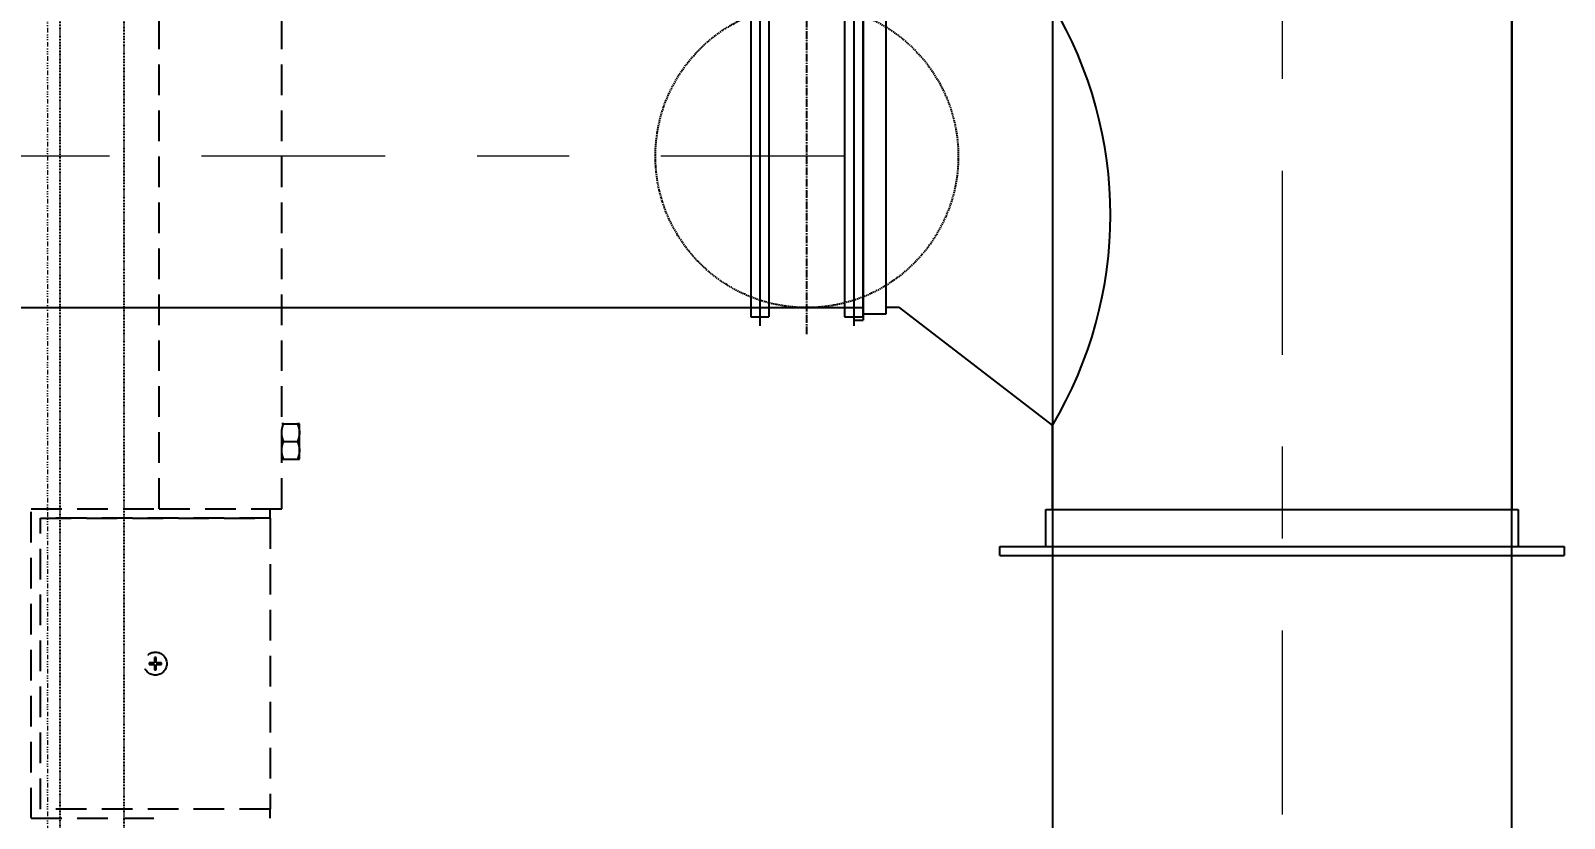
# Model space of a CAD drawing. Extents: x -76427 to 292734, y -42117 to 131250.
# Drawn here: x 8989 to 9990, y 2128 to 2642 of the extents above; entities that cross this region are included whole.
import ezdxf
from ezdxf.enums import TextEntityAlignment as Align

# ---------------------------------------------------------------- set-up
doc = ezdxf.new("R2010")
doc.units = 0
doc.header["$LTSCALE"] = 10
for name, pattern in [('H12PL1$0$JJP_三點線', [0.9, 0.3, -0.15, 0, -0.15, 0, -0.15, 0, -0.15]), ('XFM7P10PV$0$CENTER2', [1.125, 0.75, -0.125, 0.125, -0.125]), ('XFM7P10PV$0$Dashed', [2, 1, -1]), ('XFM7P10PV$0$HIDDEN2', [0.1875, 0.125, -0.0625]), ('XFM7P10PV$0$中心', [29.999999, 12, -6, 6, -6]), ('XFM7Q10PV-200K$0$18P6-XFM7QB2-PV$0$HIDDEN', [0.3, 0.2, -0.1])]:
    doc.linetypes.add(name, pattern=pattern)
for name, color, linetype in [('H12PL1$0$S-GRID', 252, 'Continuous'), ('XFM7P10PV$0$M-CMDUCT-DAPR', 252, 'Continuous'), ('XFM7P10PV$0$M-DUCT-FLAN-L', 252, 'Continuous'), ('XFM7P10PV$0$SUPPORT', 252, 'XFM7P10PV$0$Dashed'), ('XFM7P10PV$0$U-PV-EXH', 252, 'Continuous'), ('XFM7Q10PV-200K$0$PV-EQ(FUTURE)', 252, 'XFM7Q10PV-200K$0$18P6-XFM7QB2-PV$0$HIDDEN')]:
    doc.layers.add(name, color=color, linetype=linetype)
doc.layers.add('XFM7P10PV$0$M-HVAC-DUCT-CNTR', color=252, linetype='XFM7P10PV$0$中心', lineweight=9)
doc.styles.add('XFM7P10PV$0$STDTEXT', font='simplex.shx', dxfattribs={"width": 0.8, "bigfont": 'china.shx'})

# ---------------------------------------------------------------- blocks, each defined once
blk = doc.blocks.new('H12PL1')
at = {"layer": 'H12PL1$0$S-GRID', "linetype": 'H12PL1$0$JJP_三點線', "lineweight": 0}
blk.add_line((9000, 128250), (9000, -28000), dxfattribs=at)
blk = doc.blocks.new('XFM7Q10PV-200K$0$18P6-XFM7QB2-PV$0$atlas vaccum pump')
for p, q in [((-5, 148.6), (-5, 148)), ((10.6, 148.6), (2.25, 148.6)), ((10.6, 148.6), (10.6, 128.4)), ((-5, 148), (10, 148)), ((-5, 148), (10, 148)), ((-5, 129), (-5, 148)), ((10, 148), (10, 129)), ((10, 148), (10, 129)), ((-5.75, 128.4), (-5.75, 54.4)), ((2.25, 128.4), (-5.75, 128.4)), ((10, 129), (-5, 129)), ((-5, 129), (-5, 128.4)), ((-5, 129), (10, 129)), ((2.25, 128.4), (2.25, 54.4)), ((10.6, 128.4), (2.25, 128.4)), ((-6.91, 125.15), (-6.91, 124.58)), ((-6.91, 124.58), (-6.91, 123.42)), ((-6.91, 124.58), (-6.91, 124.58)), ((-5.88, 125.15), (-6.77, 125.15)), ((-6.91, 123.42), (-6.91, 122.85)), ((-6.91, 123.42), (-6.91, 123.42)), ((-5.88, 124), (-6.77, 124)), ((-5.88, 122.85), (-6.77, 122.85))]:
    blk.add_line(p, q)
blk.add_circle((2.5, 138.5), 0.75)
for points, knots in [([(2.1, 138.55), (2.1, 138.54), (2.1, 138.53), (2.1, 138.52), (2.1, 138.51), (2.1, 138.48), (2.1, 138.47), (2.1, 138.45)], [-1.051198, -1.051198, -1.051198, -1.051198, -0.819396, -0.819396, -0.538089, -0.538089, -0.050153, -0.050153, -0.050153, -0.050153]), ([(2.45, 138.55), (2.44, 138.55), (2.44, 138.55), (2.42, 138.55), (2.41, 138.55), (2.38, 138.55), (2.35, 138.55), (2.29, 138.55), (2.26, 138.55), (2.19, 138.55), (2.14, 138.55), (2.1, 138.55)], [-3.659853, -3.659853, -3.659853, -3.659853, -3.478121, -3.478121, -3.188108, -3.188108, -2.420724, -2.420724, -1.454828, -1.454828, -0.057979, -0.057979, -0.057979, -0.057979]), ([(2.1, 138.45), (2.13, 138.45), (2.16, 138.45), (2.23, 138.45), (2.27, 138.45), (2.32, 138.45), (2.35, 138.45), (2.39, 138.45), (2.4, 138.45), (2.43, 138.45), (2.44, 138.45), (2.45, 138.45)], [-2.795877, -2.795877, -2.795877, -2.795877, -2.326722, -2.326722, -1.532225, -1.532225, -0.834824, -0.834824, -0.345458, -0.345458, -0.050093, -0.050093, -0.050093, -0.050093]), ([(2.45, 138.9), (2.45, 138.87), (2.45, 138.84), (2.45, 138.77), (2.45, 138.73), (2.45, 138.68), (2.45, 138.65), (2.45, 138.61), (2.45, 138.6), (2.45, 138.57), (2.45, 138.56), (2.45, 138.55)], [-2.795877, -2.795877, -2.795877, -2.795877, -2.326722, -2.326722, -1.532225, -1.532225, -0.834824, -0.834824, -0.345458, -0.345458, -0.050093, -0.050093, -0.050093, -0.050093]), ([(2.55, 138.9), (2.54, 138.9), (2.53, 138.9), (2.52, 138.9), (2.51, 138.9), (2.48, 138.9), (2.47, 138.9), (2.45, 138.9)], [-1.051198, -1.051198, -1.051198, -1.051198, -0.819396, -0.819396, -0.538089, -0.538089, -0.050153, -0.050153, -0.050153, -0.050153]), ([(2.45, 138.45), (2.45, 138.44), (2.45, 138.44), (2.45, 138.42), (2.45, 138.41), (2.45, 138.38), (2.45, 138.36), (2.45, 138.29), (2.45, 138.26), (2.45, 138.19), (2.45, 138.14), (2.45, 138.1)], [-4.101984, -4.101984, -4.101984, -4.101984, -3.805984, -3.805984, -3.331982, -3.331982, -2.376503, -2.376503, -1.454828, -1.454828, -0.057979, -0.057979, -0.057979, -0.057979]), ([(2.55, 138.55), (2.55, 138.56), (2.55, 138.56), (2.55, 138.58), (2.55, 138.59), (2.55, 138.62), (2.55, 138.65), (2.55, 138.71), (2.55, 138.74), (2.55, 138.81), (2.55, 138.86), (2.55, 138.9)], [-3.659853, -3.659853, -3.659853, -3.659853, -3.478121, -3.478121, -3.188108, -3.188108, -2.420724, -2.420724, -1.454828, -1.454828, -0.057979, -0.057979, -0.057979, -0.057979]), ([(2.9, 138.55), (2.87, 138.55), (2.84, 138.55), (2.77, 138.55), (2.73, 138.55), (2.68, 138.55), (2.65, 138.55), (2.61, 138.55), (2.6, 138.55), (2.57, 138.55), (2.56, 138.55), (2.55, 138.55)], [-2.795877, -2.795877, -2.795877, -2.795877, -2.326722, -2.326722, -1.532225, -1.532225, -0.834824, -0.834824, -0.345458, -0.345458, -0.050093, -0.050093, -0.050093, -0.050093]), ([(2.55, 138.45), (2.56, 138.45), (2.56, 138.45), (2.58, 138.45), (2.59, 138.45), (2.61, 138.45), (2.64, 138.45), (2.72, 138.45), (2.74, 138.45), (2.81, 138.45), (2.86, 138.45), (2.9, 138.45)], [-4.471432, -4.471432, -4.471432, -4.471432, -4.067289, -4.067289, -3.419511, -3.419511, -2.365221, -2.365221, -1.454828, -1.454828, -0.057979, -0.057979, -0.057979, -0.057979]), ([(2.55, 138.1), (2.55, 138.13), (2.55, 138.16), (2.55, 138.23), (2.55, 138.27), (2.55, 138.32), (2.55, 138.35), (2.55, 138.39), (2.55, 138.4), (2.55, 138.43), (2.55, 138.44), (2.55, 138.45)], [-2.795877, -2.795877, -2.795877, -2.795877, -2.326722, -2.326722, -1.532225, -1.532225, -0.834824, -0.834824, -0.345458, -0.345458, -0.050093, -0.050093, -0.050093, -0.050093]), ([(2.9, 138.5), (2.9, 138.5), (2.9, 138.5), (2.9, 138.52), (2.9, 138.53), (2.9, 138.55)], [-0.55072, -0.55072, -0.55072, -0.55072, -0.5380886, -0.5380886, -0.0501532, -0.0501532, -0.0501532, -0.0501532]), ([(2.9, 138.45), (2.9, 138.45), (2.9, 138.45), (2.9, 138.47), (2.9, 138.48), (2.9, 138.5)], [-1.0512702, -1.0512702, -1.0512702, -1.0512702, -1.0448407, -1.0448407, -0.55072, -0.55072, -0.55072, -0.55072]), ([(2.45, 138.1), (2.46, 138.1), (2.47, 138.1), (2.48, 138.1), (2.49, 138.1), (2.52, 138.1), (2.53, 138.1), (2.55, 138.1)], [-1.051198, -1.051198, -1.051198, -1.051198, -0.819396, -0.819396, -0.538089, -0.538089, -0.050153, -0.050153, -0.050153, -0.050153])]:
    blk.add_open_spline(points, degree=3, knots=knots)
for points, weights in [([(-6.77, 125.15), (-6.9, 125.15), (-6.91, 125.15)], [1.00002720507, 1.03773186047, 1]), ([(-6.91, 124.58), (-6.9, 124.85), (-6.77, 125.15)], [1, 1.03773186047, 1.00002720507]), ([(-6.77, 124), (-6.9, 124.31), (-6.91, 124.58)], [1.00002720507, 1.03773186047, 1]), ([(-5.75, 125.15), (-5.75, 125.15), (-5.88, 125.15)], [1, 1.03773186047, 1.00002720507]), ([(-5.88, 125.15), (-5.75, 124.85), (-5.75, 124.58)], [1.00002720507, 1.03773186047, 1]), ([(-5.75, 124.58), (-5.75, 124.31), (-5.88, 124)], [1, 1.03773186047, 1.00002720507]), ([(-6.91, 123.42), (-6.9, 123.69), (-6.77, 124)], [1, 1.03773186047, 1.00002720507]), ([(-6.77, 122.85), (-6.9, 123.15), (-6.91, 123.42)], [1.00002720507, 1.03773186047, 1]), ([(-5.88, 124), (-5.75, 123.69), (-5.75, 123.42)], [1.00002720507, 1.03773186047, 1]), ([(-5.75, 123.42), (-5.75, 123.15), (-5.88, 122.85)], [1, 1.03773186047, 1.00002720507]), ([(-6.91, 122.85), (-6.9, 122.85), (-6.77, 122.85)], [1, 1.03773186047, 1.00002720507]), ([(-5.88, 122.85), (-5.75, 122.85), (-5.75, 122.85)], [1.00002720507, 1.03773186047, 1])]:
    blk.add_rational_spline(points, weights, degree=2)
blk = doc.blocks.new('XFM7Q10PV-200K')
at = {"layer": 'XFM7Q10PV-200K$0$PV-EQ(FUTURE)', "xscale": 10, "yscale": 10, "zscale": 10, "rotation": 180}
blk.add_blockref('XFM7Q10PV-200K$0$18P6-XFM7QB2-PV$0$atlas vaccum pump', (9095.4, 3614.2), dxfattribs=at)
blk = doc.blocks.new('XFM7P10PV$0$A$Cfd0f5c4e')
at = {"color": 1}
for p, q in [((17.3, 205.4), (17.3, 187.4)), ((335.2, 205.4), (17.3, 205.4)), ((335.2, 205.4), (335.2, 187.4)), ((335.2, 187.4), (17.3, 187.4)), ((335.2, 112.5), (17.3, 112.5)), ((17.3, 112.5), (17.3, 94.5)), ((335.2, 112.5), (335.2, 94.5)), ((335.2, 94.5), (17.3, 94.5))]:
    blk.add_line(p, q, dxfattribs=at)
at = {"color": 3}
for p, q in [((26.3, 187.4), (26.3, 112.5)), ((326.2, 187.4), (326.2, 112.5)), ((360.4, 149.9), (360.4, 102.3))]:
    blk.add_line(p, q, dxfattribs=at)
at = {"color": 3, "linetype": 'XFM7P10PV$0$CENTER2'}
blk.add_line((0, 149.9), (360.4, 149.9), dxfattribs=at)
at = {"color": 3, "linetype": 'XFM7P10PV$0$HIDDEN2'}
blk.add_circle((176.2, 149.9), 149.9, dxfattribs=at)
at = {"layer": 'XFM7P10PV$0$M-DUCT-FLAN-L'}
for p, q in [((344.2, 196.4), (8.3, 196.4)), ((344.2, 103.5), (8.3, 103.5))]:
    blk.add_line(p, q, dxfattribs=at)
at = {"layer": 'XFM7P10PV$0$M-CMDUCT-DAPR', "color": 3, "style": 'XFM7P10PV$0$STDTEXT', "width": 0.8}
blk.add_text('V.D', height=54.82, rotation=270, dxfattribs=at).set_placement((408.8, 147.9), align=Align.MIDDLE)
blk = doc.blocks.new('XFM7P10PV')
at = {"layer": 'XFM7P10PV$0$M-HVAC-DUCT-CNTR'}
for p, q in [((9806, 6750.8), (9806, 945.6)), ((9520.5, 2560.4), (7873.6, 2560.4))]:
    blk.add_line(p, q, dxfattribs=at)
at = {"layer": 'XFM7P10PV$0$SUPPORT', "color": 2, "ltscale": 0.05, "elevation": 0}
blk.add_lwpolyline([(9008, 1022.3), (9050, 1022.3), (9050, 3283.9), (9008, 3283.9)], close=True, dxfattribs=at)
at = {"layer": 'XFM7P10PV$0$U-PV-EXH'}
for p, q in [((9656, 6750.8), (9656, 776.4)), ((9956, 945.6), (9956, 6750.8)), ((9526.4, 2667.5), (9526.4, 2453.4)), ((9532.4, 2667.5), (9532.4, 2453.4)), ((9547.4, 2665.1), (9547.4, 2457.3)), ((9956, 2669.7), (9956, 2329.7)), ((7865.9, 2461.6), (9532.3, 2461.6)), ((9526.4, 2453.4), (9532.4, 2453.4)), ((9547.4, 2457.3), (9532.4, 2457.3)), ((9556, 2461.6), (9547.4, 2461.6)), ((9556, 2461.6), (9656, 2384.7)), ((9656, 2329.7), (9656, 2384.7)), ((9651.7, 2305.7), (9651.7, 2329.7)), ((9651.7, 2329.7), (9960.2, 2329.7)), ((9960.2, 2329.7), (9960.2, 2305.7)), ((9621.7, 2299.7), (9621.7, 2305.7)), ((9621.7, 2305.7), (9990.2, 2305.7)), ((9990.2, 2305.7), (9990.2, 2299.7)), ((9621.7, 2299.7), (9990.2, 2299.7))]:
    blk.add_line(p, q, dxfattribs=at)
blk.add_arc((9426.1, 2522), 267.8, 329.1498, 30.8502, dxfattribs=at)
at = {"xscale": 0.6594696331616305, "yscale": 0.6594696331616305, "zscale": 0.6594696331616305, "rotation": 90}
blk.add_blockref('XFM7P10PV$0$A$Cfd0f5c4e', (9594.6, 2444.2), dxfattribs=at)

msp = doc.modelspace()

# ---------------------------------------------------------------- block references
msp.add_blockref('XFM7P10PV', (0, 0))

# ---------------------------------------------------------------- next in the draw order: block references
msp.add_blockref('H12PL1', (0, 0))

# ---------------------------------------------------------------- next in the draw order: block references
msp.add_blockref('XFM7Q10PV-200K', (0, 0))

doc.saveas('drawing.dxf')
